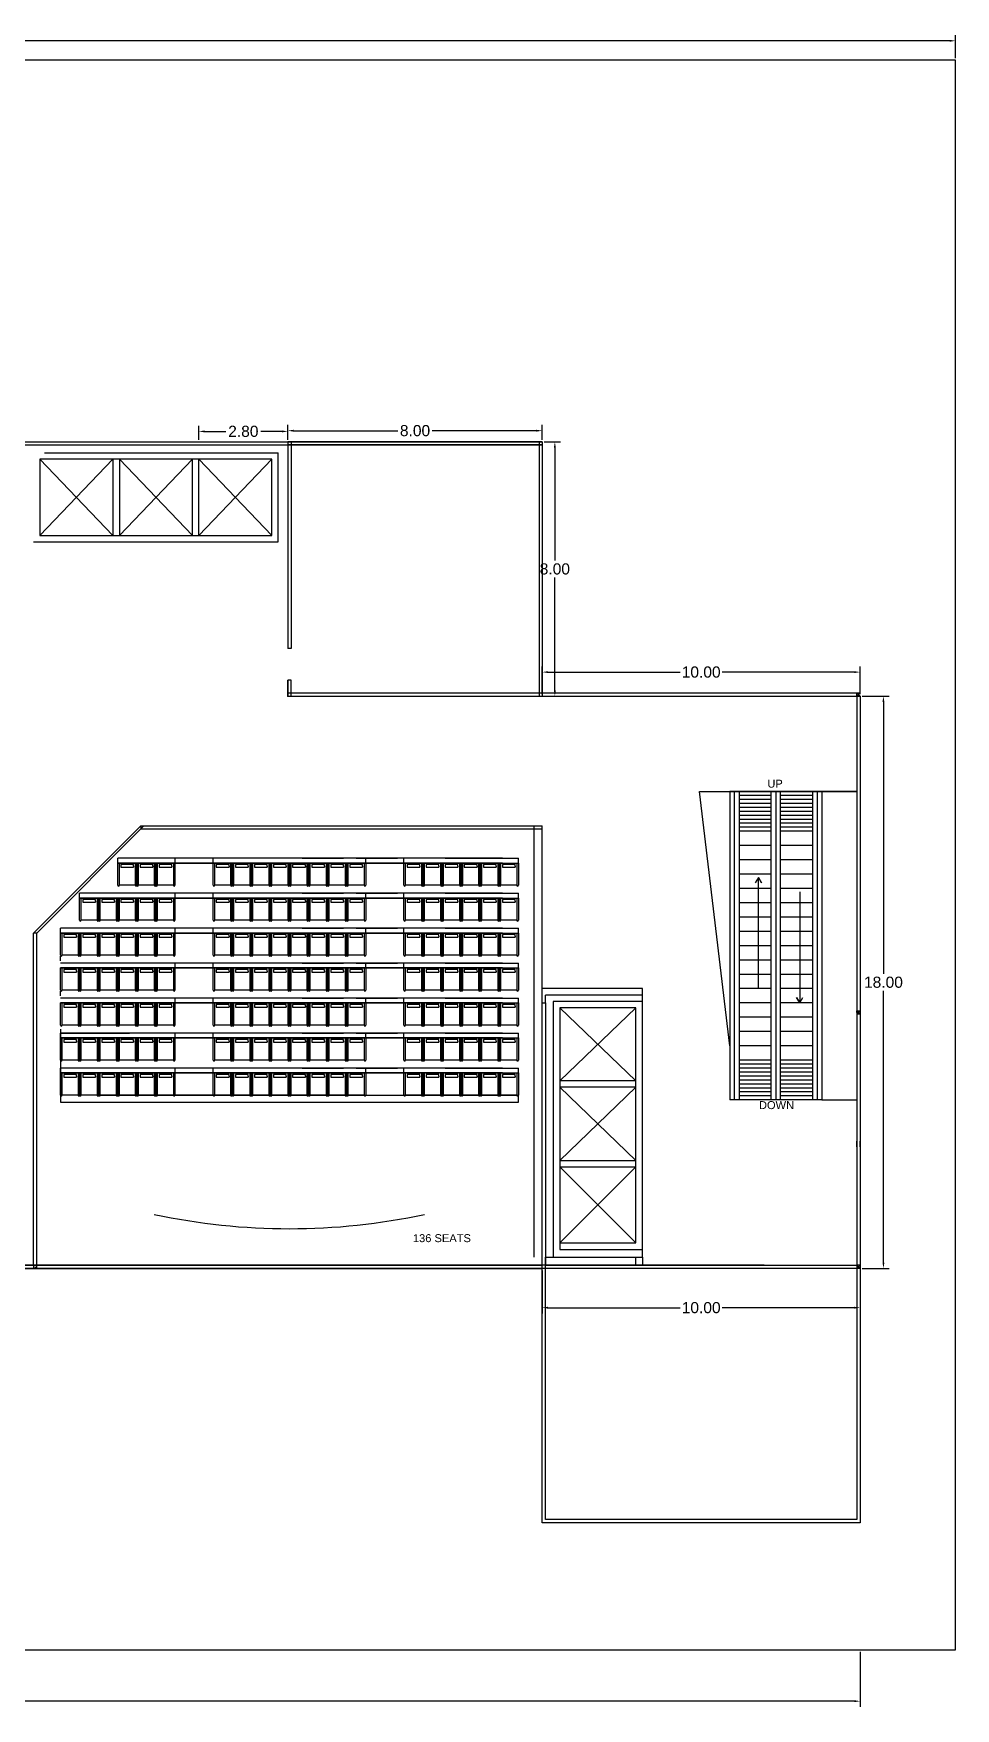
# Model space of a CAD drawing. Header units: metres. Extents: x 53 to 321, y 12 to 144.
# Drawn here: x 200.2 to 229.2, y 91.3 to 144 of the extents above; entities that cross this region are included whole.
import ezdxf

# ---------------------------------------------------------------- set-up
doc = ezdxf.new("R2010")
doc.units = ezdxf.units.M
doc.header["$MEASUREMENT"] = 0
for name, color, linetype in [('Dimensions', 50, 'Continuous'), ('Escalators', 130, 'Continuous'), ('Exterior', 7, 'Continuous'), ('Interior Boundaries', 252, 'Continuous'), ('Plot Boundary', 102, 'Continuous'), ('theater arrangements', 6, 'Continuous'), ('void', 211, 'Continuous')]:
    doc.layers.add(name, color=color, linetype=linetype)
doc.styles.get("Standard").update_dxf_attribs({"font": 'arial.ttf'})
doc.dimstyles.get("Standard").update_dxf_attribs({"dimtxt": 0.35, "dimasz": 0.18, "dimexe": 0.18, "dimexo": 0.0625, "dimgap": 0.09, "dimtad": 0, "dimtih": 1, "dimtoh": 1, "dimzin": 0, "dimdsep": 46, "dimtxsty": 'Standard', "dimcen": 0.5, "dimadec": 0, "dimazin": 0, "dimtfac": 1, "dimtofl": 0, "dimtmove": 0, "dimatfit": 3, "dimfxl": 1, "dimtolj": 1, "dimtzin": 0, "dimarcsym": 0})

# ---------------------------------------------------------------- blocks, each defined once
blk = doc.blocks.new('*D370')
at = {"layer": 'Defpoints', "color": 0, "transparency": 16777216}
for p in [(152.197, 93.173), (226.197, 93.173), (226.197, 91.562)]:
    blk.add_point(p, dxfattribs=at)
at = {"layer": 'Dimensions', "color": 0, "lineweight": -2, "transparency": 16777216}
for p, q in [((152.197, 93.111), (152.197, 91.382)), ((226.197, 93.111), (226.197, 91.382)), ((152.377, 91.562), (188.518, 91.562)), ((226.017, 91.562), (189.875, 91.562))]:
    blk.add_line(p, q, dxfattribs=at)
at = {"layer": 'Dimensions', "color": 0, "transparency": 16777216}
for points in [[(152.377, 91.592), (152.377, 91.532), (152.197, 91.562)], [(226.017, 91.592), (226.017, 91.532), (226.197, 91.562)]]:
    blk.add_solid(points, dxfattribs=at)
at = {"layer": 'Dimensions', "color": 0, "transparency": 16777216, "insert": (189.197, 91.562), "char_height": 0.35, "attachment_point": 5}
blk.add_mtext('\\A1;74.00', dxfattribs=at)
blk = doc.blocks.new('*D369')
at = {"layer": 'Defpoints', "color": 0, "transparency": 16777216}
for p in [(229.197, 143.785), (149.197, 143.173), (229.197, 143.173)]:
    blk.add_point(p, dxfattribs=at)
at = {"layer": 'Plot Boundary', "color": 0, "lineweight": -2, "transparency": 16777216}
for p, q in [((149.197, 143.236), (149.197, 143.965)), ((229.197, 143.236), (229.197, 143.965)), ((149.377, 143.785), (188.516, 143.785)), ((229.017, 143.785), (189.877, 143.785))]:
    blk.add_line(p, q, dxfattribs=at)
at = {"layer": 'Plot Boundary', "color": 0, "transparency": 16777216}
for points in [[(149.377, 143.815), (149.377, 143.755), (149.197, 143.785)], [(229.017, 143.815), (229.017, 143.755), (229.197, 143.785)]]:
    blk.add_solid(points, dxfattribs=at)
at = {"layer": 'Plot Boundary', "color": 0, "transparency": 16777216, "insert": (189.197, 143.785), "char_height": 0.35, "attachment_point": 5}
blk.add_mtext('\\A1;80.00', dxfattribs=at)
blk = doc.blocks.new('*D765')
at = {"layer": 'Defpoints', "color": 0, "transparency": 16777216}
for p in [(152.197, 93.173), (226.197, 93.173), (226.197, 91.562)]:
    blk.add_point(p, dxfattribs=at)
at = {"layer": 'Dimensions', "color": 0, "lineweight": -2, "transparency": 16777216}
for p, q in [((152.197, 93.111), (152.197, 91.382)), ((226.197, 93.111), (226.197, 91.382)), ((152.377, 91.562), (188.518, 91.562)), ((226.017, 91.562), (189.875, 91.562))]:
    blk.add_line(p, q, dxfattribs=at)
at = {"layer": 'Dimensions', "color": 0, "transparency": 16777216}
for points in [[(152.377, 91.592), (152.377, 91.532), (152.197, 91.562)], [(226.017, 91.592), (226.017, 91.532), (226.197, 91.562)]]:
    blk.add_solid(points, dxfattribs=at)
at = {"layer": 'Dimensions', "color": 0, "transparency": 16777216, "insert": (189.197, 91.562), "char_height": 0.35, "attachment_point": 5}
blk.add_mtext('\\A1;74.00', dxfattribs=at)
blk = doc.blocks.new('*D766')
at = {"layer": 'Defpoints', "color": 0, "transparency": 16777216}
for p in [(216.197, 105.173), (226.197, 105.173), (226.197, 103.938)]:
    blk.add_point(p, dxfattribs=at)
at = {"layer": 'Dimensions', "color": 0, "lineweight": -2, "transparency": 16777216}
for p, q in [((216.197, 105.111), (216.197, 103.758)), ((226.197, 105.111), (226.197, 103.758)), ((216.377, 103.938), (220.533, 103.938)), ((226.017, 103.938), (221.86, 103.938))]:
    blk.add_line(p, q, dxfattribs=at)
at = {"layer": 'Dimensions', "color": 0, "transparency": 16777216}
for points in [[(216.377, 103.968), (216.377, 103.908), (216.197, 103.938)], [(226.017, 103.968), (226.017, 103.908), (226.197, 103.938)]]:
    blk.add_solid(points, dxfattribs=at)
at = {"layer": 'Dimensions', "color": 0, "transparency": 16777216, "insert": (221.197, 103.938), "char_height": 0.35, "attachment_point": 5}
blk.add_mtext('\\A1;10.00', dxfattribs=at)
blk = doc.blocks.new('*D773')
at = {"layer": 'Defpoints', "color": 0, "transparency": 16777216}
for p in [(226.197, 123.173), (226.93, 123.173), (226.197, 105.173)]:
    blk.add_point(p, dxfattribs=at)
at = {"layer": 'Dimensions', "color": 0, "lineweight": -2, "transparency": 16777216}
for p, q in [((226.259, 123.173), (227.11, 123.173)), ((226.93, 122.993), (226.93, 114.442)), ((226.93, 105.353), (226.93, 113.905)), ((226.259, 105.173), (227.11, 105.173))]:
    blk.add_line(p, q, dxfattribs=at)
at = {"layer": 'Dimensions', "color": 0, "transparency": 16777216}
for points in [[(226.9, 122.993), (226.96, 122.993), (226.93, 123.173)], [(226.9, 105.353), (226.96, 105.353), (226.93, 105.173)]]:
    blk.add_solid(points, dxfattribs=at)
at = {"layer": 'Dimensions', "color": 0, "transparency": 16777216, "insert": (226.93, 114.173), "char_height": 0.35, "attachment_point": 5}
blk.add_mtext('\\A1;18.00', dxfattribs=at)
blk = doc.blocks.new('*D774')
at = {"layer": 'Defpoints', "color": 0, "transparency": 16777216}
for p in [(216.197, 123.929), (216.197, 123.173), (226.197, 123.173)]:
    blk.add_point(p, dxfattribs=at)
at = {"layer": 'Dimensions', "color": 0, "lineweight": -2, "transparency": 16777216}
for p, q in [((216.197, 123.236), (216.197, 124.109)), ((216.377, 123.929), (220.533, 123.929)), ((226.017, 123.929), (221.86, 123.929)), ((226.197, 123.236), (226.197, 124.109))]:
    blk.add_line(p, q, dxfattribs=at)
at = {"layer": 'Dimensions', "color": 0, "transparency": 16777216}
for points in [[(216.377, 123.959), (216.377, 123.899), (216.197, 123.929)], [(226.017, 123.959), (226.017, 123.899), (226.197, 123.929)]]:
    blk.add_solid(points, dxfattribs=at)
at = {"layer": 'Dimensions', "color": 0, "transparency": 16777216, "insert": (221.197, 123.929), "char_height": 0.35, "attachment_point": 5}
blk.add_mtext('\\A1;10.00', dxfattribs=at)
blk = doc.blocks.new('*D775')
at = {"layer": 'Defpoints', "color": 0, "transparency": 16777216}
for p in [(216.197, 131.173), (216.595, 131.173), (216.197, 123.173)]:
    blk.add_point(p, dxfattribs=at)
at = {"layer": 'Dimensions', "color": 0, "lineweight": -2, "transparency": 16777216}
for p, q in [((216.259, 131.173), (216.775, 131.173)), ((216.595, 130.993), (216.595, 127.442)), ((216.595, 123.353), (216.595, 126.905)), ((216.259, 123.173), (216.775, 123.173))]:
    blk.add_line(p, q, dxfattribs=at)
at = {"layer": 'Dimensions', "color": 0, "transparency": 16777216}
for points in [[(216.565, 130.993), (216.625, 130.993), (216.595, 131.173)], [(216.565, 123.353), (216.625, 123.353), (216.595, 123.173)]]:
    blk.add_solid(points, dxfattribs=at)
at = {"layer": 'Dimensions', "color": 0, "transparency": 16777216, "insert": (216.595, 127.173), "char_height": 0.35, "attachment_point": 5}
blk.add_mtext('\\A1;8.00', dxfattribs=at)
blk = doc.blocks.new('*D776')
at = {"layer": 'Defpoints', "color": 0, "transparency": 16777216}
for p in [(216.197, 131.522), (208.197, 131.173), (216.197, 131.173)]:
    blk.add_point(p, dxfattribs=at)
at = {"layer": 'Dimensions', "color": 0, "lineweight": -2, "transparency": 16777216}
for p, q in [((208.197, 131.236), (208.197, 131.702)), ((208.377, 131.522), (211.652, 131.522)), ((216.017, 131.522), (212.741, 131.522)), ((216.197, 131.236), (216.197, 131.702))]:
    blk.add_line(p, q, dxfattribs=at)
at = {"layer": 'Dimensions', "color": 0, "transparency": 16777216}
for points in [[(208.377, 131.552), (208.377, 131.492), (208.197, 131.522)], [(216.017, 131.552), (216.017, 131.492), (216.197, 131.522)]]:
    blk.add_solid(points, dxfattribs=at)
at = {"layer": 'Dimensions', "color": 0, "transparency": 16777216, "insert": (212.197, 131.522), "char_height": 0.35, "attachment_point": 5}
blk.add_mtext('\\A1;8.00', dxfattribs=at)
blk = doc.blocks.new('*D763')
at = {"layer": 'Defpoints', "color": 0, "transparency": 16777216}
for p in [(205.397, 131.5), (205.397, 131.173), (208.197, 131.173)]:
    blk.add_point(p, dxfattribs=at)
at = {"layer": 'Dimensions', "color": 0, "lineweight": -2, "transparency": 16777216}
for p, q in [((205.397, 131.236), (205.397, 131.68)), ((205.577, 131.5), (206.25, 131.5)), ((208.017, 131.5), (207.344, 131.5)), ((208.197, 131.236), (208.197, 131.68))]:
    blk.add_line(p, q, dxfattribs=at)
at = {"layer": 'Dimensions', "color": 0, "transparency": 16777216}
for points in [[(205.577, 131.53), (205.577, 131.47), (205.397, 131.5)], [(208.017, 131.53), (208.017, 131.47), (208.197, 131.5)]]:
    blk.add_solid(points, dxfattribs=at)
at = {"layer": 'Dimensions', "color": 0, "transparency": 16777216, "insert": (206.797, 131.5), "char_height": 0.35, "attachment_point": 5}
blk.add_mtext('\\A1;2.80', dxfattribs=at)
blk = doc.blocks.new('*D777')
at = {"layer": 'Defpoints', "color": 0, "transparency": 16777216}
for p in [(229.197, 143.785), (149.197, 143.173), (229.197, 143.173)]:
    blk.add_point(p, dxfattribs=at)
at = {"layer": 'Plot Boundary', "color": 0, "lineweight": -2, "transparency": 16777216}
for p, q in [((149.197, 143.236), (149.197, 143.965)), ((229.197, 143.236), (229.197, 143.965)), ((149.377, 143.785), (188.516, 143.785)), ((229.017, 143.785), (189.877, 143.785))]:
    blk.add_line(p, q, dxfattribs=at)
at = {"layer": 'Plot Boundary', "color": 0, "transparency": 16777216}
for points in [[(149.377, 143.815), (149.377, 143.755), (149.197, 143.785)], [(229.017, 143.815), (229.017, 143.755), (229.197, 143.785)]]:
    blk.add_solid(points, dxfattribs=at)
at = {"layer": 'Plot Boundary', "color": 0, "transparency": 16777216, "insert": (189.197, 143.785), "char_height": 0.35, "attachment_point": 5}
blk.add_mtext('\\A1;80.00', dxfattribs=at)
blk = doc.blocks.new('3 lift')
at = {"layer": 'Interior Boundaries'}
for p, q in [((-8.05, 0), (-8.05, -2.45)), ((-0.25, -2.6), (-0.25, 0)), ((-7.85, -0.2), (-5.55, -2.6)), ((-5.55, -0.2), (-7.85, -2.6)), ((-5.55, -0.2), (-5.55, -2.6)), ((-5.35, -0.2), (-5.35, -2.6)), ((-5.35, -0.2), (-5.35, -2.6)), ((-5.35, -0.2), (-3.05, -2.6)), ((-3.05, -0.2), (-5.35, -2.6)), ((-3.05, -2.6), (-3.05, -0.2)), ((-2.85, -2.6), (-2.85, -0.2)), ((-2.85, -2.6), (-0.45, -0.2)), ((-2.85, -0.2), (-0.45, -2.6)), ((-0.45, -2.6), (-0.25, -2.6)), ((-8.05, -2.8), (-2.85, -2.8))]:
    blk.add_line(p, q, dxfattribs=at)
blk.add_lwpolyline([(-8.05, 0), (-8.05, -2.8), (0, -2.8), (0, 0), (-8.05, 0)], dxfattribs=at)
blk.add_lwpolyline([(-7.85, -0.2), (-7.85, -2.6), (-0.45, -2.6), (-0.45, -0.2)], close=True, dxfattribs=at)
blk = doc.blocks.new('*U703')
at = {"layer": 'Escalators'}
blk.add_line((0, 0.5), (0, -0.5), dxfattribs=at)
blk = doc.blocks.new('*U704')
at = {"layer": 'Escalators', "color": 0, "linetype": 'ByBlock', "lineweight": -2, "transparency": 16777216}
for p in [(0, 1.3), (0.45, 1.3), (0.9, 1.3), (1.35, 1.3), (1.8, 1.3), (2.25, 1.3), (2.7, 1.3), (3.15, 1.3), (3.6, 1.3), (4.05, 1.3), (4.5, 1.3), (4.95, 1.3), (5.4, 1.3), (5.85, 1.3), (6.3, 1.3), (6.75, 1.3), (0, 0), (0.45, 0), (0.9, 0), (1.35, 0), (1.8, 0), (2.25, 0), (2.7, 0), (3.15, 0), (3.6, 0), (4.05, 0), (4.5, 0), (4.95, 0), (5.4, 0), (5.85, 0), (6.3, 0), (6.75, 0)]:
    blk.add_blockref('*U703', p, dxfattribs=at)
blk = doc.blocks.new('*U705')
at = {"layer": 'Escalators'}
blk.add_line((0, 0.5), (0, -0.5), dxfattribs=at)
blk = doc.blocks.new('*U706')
at = {"layer": 'Escalators', "color": 0, "linetype": 'ByBlock', "lineweight": -2, "transparency": 16777216}
for p in [(0, 1.3), (0.125, 1.3), (0.25, 1.3), (0.375, 1.3), (0.5, 1.3), (0.625, 1.3), (0.75, 1.3), (0.875, 1.3), (1, 1.3), (1.125, 1.3), (0, 0), (0.125, 0), (0.25, 0), (0.375, 0), (0.5, 0), (0.625, 0), (0.75, 0), (0.875, 0), (1, 0), (1.125, 0)]:
    blk.add_blockref('*U705', p, dxfattribs=at)
blk = doc.blocks.new('*U707')
at = {"layer": 'Escalators'}
blk.add_line((0, 0.5), (0, -0.5), dxfattribs=at)
blk = doc.blocks.new('*U708')
at = {"layer": 'Escalators', "color": 0, "linetype": 'ByBlock', "lineweight": -2, "transparency": 16777216}
for p in [(0, 1.3), (0.125, 1.3), (0.25, 1.3), (0.375, 1.3), (0.5, 1.3), (0.625, 1.3), (0.75, 1.3), (0.875, 1.3), (1, 1.3), (1.125, 1.3), (0, 0), (0.125, 0), (0.25, 0), (0.375, 0), (0.5, 0), (0.625, 0), (0.75, 0), (0.875, 0), (1, 0), (1.125, 0)]:
    blk.add_blockref('*U707', p, dxfattribs=at)
blk = doc.blocks.new('9.7m escalator')
at = {"layer": 'Dimensions'}
for p, q in [((0.9, -2.7), (0.8, -2.873)), ((0.9, -6.2), (0.9, -2.7)), ((0.9, -2.7), (1, -2.873)), ((1, -2.873), (0.9, -2.7)), ((2.2, -3.15), (2.2, -6.65)), ((2.2, -6.65), (2.1, -6.477)), ((2.1, -6.477), (2.2, -6.65)), ((2.2, -6.65), (2.3, -6.477))]:
    blk.add_line(p, q, dxfattribs=at)
at = {"layer": 'Escalators'}
for p, q in [((0.15, 0), (0, 0)), ((0.15, 0), (0, 0)), ((0, 0), (0, -9.7)), ((0.3, 0), (0.15, 0)), ((0.15, -9.7), (0.15, 0)), ((1.3, 0), (0.3, 0)), ((0.3, 0), (0.3, -9.7)), ((1.45, 0), (1.3, 0)), ((1.3, -9.7), (1.3, 0)), ((1.6, 0), (1.45, 0)), ((1.6, 0), (1.45, 0)), ((1.45, 0), (1.45, -9.7)), ((2.6, 0), (1.6, 0)), ((1.6, -9.7), (1.6, 0)), ((2.75, 0), (2.6, 0)), ((2.6, 0), (2.6, -1.25)), ((2.9, 0), (2.75, 0)), ((2.75, 0), (2.75, -1.25)), ((2.9, 0), (2.9, -1.25)), ((2.6, -1.25), (1.6, -1.25)), ((2.6, -1.25), (2.6, -8.45)), ((2.75, -1.25), (2.75, -8.45)), ((2.9, -1.25), (2.9, -8.45)), ((1.3, -8.45), (0.3, -8.45)), ((2.6, -8.45), (1.6, -8.45)), ((2.6, -8.45), (2.6, -9.7)), ((2.75, -8.45), (2.75, -9.7)), ((2.75, -8.45), (2.75, -9.7)), ((2.9, -8.45), (2.9, -9.7)), ((0.15, -9.7), (0, -9.7)), ((0.3, -9.7), (0.15, -9.7)), ((0.3, -9.7), (0.15, -9.7)), ((1.3, -9.7), (0.3, -9.7)), ((1.45, -9.7), (1.3, -9.7)), ((1.45, -9.7), (1.3, -9.7)), ((1.6, -9.7), (1.45, -9.7)), ((2.6, -9.7), (1.6, -9.7)), ((2.75, -9.7), (2.6, -9.7)), ((2.9, -9.7), (2.75, -9.7))]:
    blk.add_line(p, q, dxfattribs=at)
at = {"layer": 'Escalators', "rotation": 270}
for name, p in [('*U706', (0.8, 0)), ('*U704', (0.8, -1.25)), ('*U708', (0.8, -8.45))]:
    blk.add_blockref(name, p, dxfattribs=at)
at = {"layer": 'Escalators'}
for s, p in [('UP', (1.182, 0.122)), ('DOWN', (0.917, -9.988))]:
    blk.add_text(s, height=0.25, dxfattribs=at).set_placement(p)
blk = doc.blocks.new('seat')
at = {"layer": 'theater arrangements'}
for p, q in [((-0.7, 0.3), (0, 0.3)), ((-0.7, -0.25), (-0.7, 0.25)), ((-0.7, 0.25), (0, 0.25)), ((-0.05, 0.2), (-0.13, 0.2)), ((-0.13, 0.2), (-0.13, -0.2)), ((-0.05, -0.2), (-0.05, 0.2)), ((0, 0.3), (0, 0.25)), ((0, 0.25), (0, -0.25)), ((0, 0.25), (0, -0.3)), ((0, -0.25), (-0.7, -0.25)), ((0, -0.3), (-0.7, -0.3)), ((-0.1, -0.2), (-0.13, -0.2)), ((-0.1, -0.2), (-0.05, -0.2)), ((0, -0.25), (-0.05, -0.25))]:
    blk.add_line(p, q, dxfattribs=at)
for centre in [(-0.7, 0.275), (-0.7, -0.275)]:
    blk.add_arc(centre, 0.025, 90, 270, dxfattribs=at)

msp = doc.modelspace()

# ---------------------------------------------------------------- linework, layer by layer
at = {"layer": 'Dimensions'}
msp.add_point((208.197, 123.173), dxfattribs=at)
at = {"layer": 'Exterior'}
for p, q in [((152.197, 131.173), (216.197, 131.173)), ((152.197, 131.073), (216.197, 131.073)), ((200.547, 130.823), (207.897, 130.823)), ((207.897, 130.733), (207.897, 130.823)), ((207.897, 128.023), (207.897, 130.733)), ((216.197, 131.173), (208.197, 131.173)), ((208.197, 131.173), (208.197, 124.673)), ((208.197, 131.173), (208.197, 124.673)), ((208.197, 131.173), (208.197, 124.673)), ((216.197, 131.073), (208.197, 131.073)), ((208.297, 131.173), (208.297, 124.673)), ((216.097, 131.173), (216.097, 123.173)), ((216.197, 131.173), (216.197, 123.173)), ((200.397, 130.623), (202.697, 128.223)), ((202.697, 130.623), (200.397, 128.223)), ((202.697, 130.623), (202.697, 128.223)), ((202.897, 130.623), (202.897, 128.223)), ((202.897, 130.623), (202.897, 128.223)), ((202.897, 130.623), (205.197, 128.223)), ((205.197, 130.623), (202.897, 128.223)), ((207.697, 130.623), (205.197, 130.623)), ((205.397, 128.223), (205.397, 130.623)), ((205.397, 128.223), (207.697, 130.623)), ((207.697, 130.623), (205.397, 130.623)), ((205.397, 130.623), (207.697, 128.223)), ((207.697, 128.223), (207.697, 130.623)), ((200.197, 128.023), (205.397, 128.023)), ((205.197, 128.223), (207.697, 128.223)), ((205.397, 128.023), (207.897, 128.023)), ((208.297, 124.673), (208.197, 124.673)), ((208.197, 123.673), (208.197, 123.173)), ((208.197, 123.173), (208.197, 123.673)), ((208.197, 123.673), (208.197, 123.673)), ((208.297, 123.673), (208.197, 123.673)), ((208.297, 123.173), (208.297, 123.673)), ((208.197, 123.273), (216.197, 123.273)), ((208.197, 123.173), (216.197, 123.173)), ((216.197, 123.273), (226.197, 123.273)), ((216.197, 123.173), (226.197, 123.173)), ((226.097, 123.173), (226.097, 123.273)), ((226.097, 123.273), (226.197, 123.173)), ((226.097, 123.173), (226.197, 123.273)), ((226.097, 123.173), (226.097, 108.996)), ((226.197, 123.173), (226.097, 123.173)), ((226.197, 123.173), (226.197, 105.173)), ((200.197, 115.723), (203.572, 119.098)), ((200.297, 115.723), (203.672, 119.098)), ((203.572, 119.098), (216.197, 119.098)), ((203.572, 119.098), (203.572, 118.998)), ((215.947, 113.523), (215.947, 119.098)), ((216.197, 113.973), (216.197, 119.098)), ((203.572, 118.998), (216.197, 118.998)), ((200.197, 113.523), (200.197, 115.723)), ((200.297, 115.723), (200.197, 115.723)), ((200.297, 113.523), (200.297, 115.723)), ((219.347, 113.973), (216.197, 113.973)), ((216.197, 113.523), (216.197, 113.973)), ((219.347, 113.773), (219.347, 113.973)), ((200.197, 105.273), (200.197, 113.523)), ((200.297, 105.273), (200.297, 113.523)), ((215.947, 112.923), (215.947, 113.523)), ((216.197, 105.523), (216.197, 113.523)), ((216.197, 113.523), (216.297, 113.523)), ((219.347, 113.773), (216.297, 113.773)), ((216.297, 113.523), (216.297, 113.773)), ((216.297, 113.523), (216.297, 105.523)), ((219.347, 113.573), (219.347, 113.773)), ((226.097, 113.223), (226.097, 113.273)), ((226.097, 113.273), (226.197, 113.273)), ((226.197, 113.173), (226.097, 113.273)), ((226.097, 113.273), (226.097, 113.173)), ((226.097, 113.173), (226.197, 113.273)), ((226.197, 113.273), (226.197, 113.173)), ((226.197, 113.273), (226.197, 113.173)), ((215.947, 105.523), (215.947, 112.923)), ((226.197, 113.173), (226.097, 113.173)), ((226.097, 108.996), (226.097, 105.273)), ((216.297, 105.523), (219.347, 105.523)), ((219.147, 105.273), (219.147, 105.523)), ((219.347, 105.523), (219.347, 105.273)), ((176.197, 105.173), (216.197, 105.173)), ((223.183, 105.273), (196.197, 105.273)), ((226.197, 105.173), (196.197, 105.173)), ((199.097, 105.273), (216.197, 105.273)), ((200.297, 105.273), (200.197, 105.273)), ((200.197, 105.273), (200.197, 105.173)), ((200.247, 105.223), (200.247, 105.173)), ((200.247, 105.173), (200.297, 105.173)), ((200.297, 105.173), (200.297, 105.273)), ((226.097, 105.273), (226.097, 105.173)), ((226.197, 105.273), (226.097, 105.273)), ((226.097, 105.173), (226.197, 105.273)), ((226.197, 105.273), (226.097, 105.273)), ((226.097, 105.273), (226.197, 105.173))]:
    msp.add_line(p, q, dxfattribs=at)
msp.add_lwpolyline([(200.397, 130.623), (200.397, 128.223), (205.197, 128.223), (205.197, 130.623)], close=True, dxfattribs=at)
at = {"layer": 'Exterior', "color": 7, "true_color": 0xffffff}
for points in [[(226.197, 105.173), (226.197, 97.173), (216.197, 97.173), (216.197, 105.523)], [(226.097, 105.173), (226.097, 97.273), (216.297, 97.273), (216.297, 105.523)]]:
    msp.add_lwpolyline(points, dxfattribs=at)
at = {"layer": 'Exterior'}
for radius, start, end in [(3.949, 358.7239, 1.2602), (4.049, 358.7398, 1.2602), (3.949, 285, 285.1898)]:
    msp.add_arc((222.149, 109.084), radius, start, end, dxfattribs=at)
at = {"layer": 'Interior Boundaries'}
for p, q in [((216.197, 105.273), (216.197, 113.523)), ((216.197, 113.523), (216.297, 113.523)), ((216.297, 113.523), (216.297, 105.273))]:
    msp.add_line(p, q, dxfattribs=at)
at = {"layer": 'Plot Boundary'}
msp.add_lwpolyline([(149.197, 93.173), (229.197, 93.173), (229.197, 143.173), (149.197, 143.173), (149.197, 93.173)], dxfattribs=at)
msp.add_lwpolyline([(149.197, 93.173), (229.197, 93.173), (229.197, 143.173), (149.197, 143.173), (149.197, 93.173)], dxfattribs=at)
at = {"layer": 'theater arrangements'}
for p, q in [((204.747, 118.073), (202.847, 118.073)), ((202.847, 117.923), (202.847, 118.073)), ((205.847, 118.073), (204.647, 118.073)), ((204.647, 118.073), (204.647, 117.923)), ((213.247, 118.073), (205.847, 118.073)), ((205.847, 117.923), (205.847, 118.073)), ((205.847, 117.923), (205.847, 118.073)), ((214.947, 118.073), (207.047, 118.073)), ((209.297, 118.073), (208.647, 118.073)), ((208.647, 118.073), (209.947, 118.073)), ((210.997, 118.073), (210.347, 118.073)), ((210.347, 118.073), (211.647, 118.073)), ((210.647, 117.923), (210.647, 118.073)), ((211.847, 117.923), (211.847, 118.073)), ((213.147, 118.073), (215.447, 118.073)), ((214.947, 118.073), (215.447, 118.073)), ((215.447, 117.923), (215.447, 118.073)), ((204.747, 117.923), (202.847, 117.923)), ((205.847, 117.923), (204.647, 117.923)), ((204.647, 117.923), (205.847, 117.923)), ((213.247, 117.923), (205.847, 117.923)), ((214.947, 117.923), (207.047, 117.923)), ((208.947, 117.923), (210.247, 117.923)), ((210.647, 117.923), (211.947, 117.923)), ((213.147, 117.923), (215.447, 117.923)), ((204.747, 116.973), (201.647, 116.973)), ((201.647, 116.823), (201.647, 116.973)), ((205.847, 116.973), (204.647, 116.973)), ((204.647, 116.973), (204.647, 116.823)), ((213.247, 116.973), (205.847, 116.973)), ((207.047, 116.973), (205.847, 116.973)), ((205.847, 116.823), (205.847, 116.973)), ((205.847, 116.823), (205.847, 116.973)), ((214.947, 116.973), (207.047, 116.973)), ((209.297, 116.973), (208.647, 116.973)), ((208.647, 116.973), (209.947, 116.973)), ((210.997, 116.973), (210.347, 116.973)), ((210.347, 116.973), (211.647, 116.973)), ((210.647, 116.823), (210.647, 116.973)), ((211.847, 116.823), (211.847, 116.973)), ((213.147, 116.973), (215.447, 116.973)), ((214.947, 116.973), (215.447, 116.973)), ((215.447, 116.823), (215.447, 116.973)), ((204.747, 116.823), (201.647, 116.823)), ((205.847, 116.823), (204.647, 116.823)), ((204.647, 116.823), (205.847, 116.823)), ((213.247, 116.823), (205.847, 116.823)), ((214.947, 116.823), (207.047, 116.823)), ((208.947, 116.823), (210.247, 116.823)), ((210.647, 116.823), (211.947, 116.823)), ((213.147, 116.823), (215.447, 116.823)), ((204.747, 115.873), (201.047, 115.873)), ((201.047, 115.723), (201.047, 115.873)), ((204.747, 115.723), (201.047, 115.723)), ((205.847, 115.873), (204.647, 115.873)), ((204.647, 115.873), (204.647, 115.723)), ((205.847, 115.723), (204.647, 115.723)), ((204.647, 115.723), (205.847, 115.723)), ((213.247, 115.873), (205.847, 115.873)), ((207.047, 115.873), (205.847, 115.873)), ((205.847, 115.723), (205.847, 115.873)), ((205.847, 115.723), (205.847, 115.873)), ((213.247, 115.723), (205.847, 115.723)), ((214.947, 115.873), (207.047, 115.873)), ((214.947, 115.723), (207.047, 115.723)), ((209.297, 115.873), (208.647, 115.873)), ((208.647, 115.873), (209.947, 115.873)), ((208.947, 115.723), (210.247, 115.723)), ((210.997, 115.873), (210.347, 115.873)), ((210.347, 115.873), (211.647, 115.873)), ((210.647, 115.723), (210.647, 115.873)), ((210.647, 115.723), (211.947, 115.723)), ((211.847, 115.723), (211.847, 115.873)), ((213.147, 115.873), (215.447, 115.873)), ((213.147, 115.723), (215.447, 115.723)), ((214.947, 115.873), (215.447, 115.873)), ((215.447, 115.723), (215.447, 115.873)), ((201.047, 114.848), (201.047, 114.998)), ((204.747, 114.773), (201.047, 114.773)), ((204.747, 114.623), (201.047, 114.623)), ((205.847, 114.773), (204.647, 114.773)), ((204.647, 114.773), (204.647, 114.623)), ((205.847, 114.623), (204.647, 114.623)), ((204.647, 114.623), (205.847, 114.623)), ((213.247, 114.773), (205.847, 114.773)), ((207.047, 114.773), (205.847, 114.773)), ((205.847, 114.623), (205.847, 114.773)), ((205.847, 114.623), (205.847, 114.773)), ((213.247, 114.623), (205.847, 114.623)), ((214.947, 114.773), (207.047, 114.773)), ((214.947, 114.623), (207.047, 114.623)), ((209.297, 114.773), (208.647, 114.773)), ((208.647, 114.773), (209.947, 114.773)), ((208.947, 114.623), (210.247, 114.623)), ((210.997, 114.773), (210.347, 114.773)), ((210.347, 114.773), (211.647, 114.773)), ((210.647, 114.623), (210.647, 114.773)), ((210.647, 114.623), (211.947, 114.623)), ((211.847, 114.623), (211.847, 114.773)), ((213.147, 114.773), (215.447, 114.773)), ((213.147, 114.623), (215.447, 114.623)), ((214.947, 114.773), (215.447, 114.773)), ((215.447, 114.623), (215.447, 114.773)), ((201.047, 113.748), (201.047, 113.898)), ((204.747, 113.673), (201.047, 113.673)), ((204.747, 113.523), (201.047, 113.523)), ((205.847, 113.673), (204.647, 113.673)), ((204.647, 113.673), (204.647, 113.523)), ((205.847, 113.523), (204.647, 113.523)), ((204.647, 113.523), (205.847, 113.523)), ((213.247, 113.673), (205.847, 113.673)), ((207.047, 113.673), (205.847, 113.673)), ((205.847, 113.523), (205.847, 113.673)), ((205.847, 113.523), (205.847, 113.673)), ((213.247, 113.523), (205.847, 113.523)), ((214.947, 113.673), (207.047, 113.673)), ((214.947, 113.523), (207.047, 113.523)), ((209.297, 113.673), (208.647, 113.673)), ((208.647, 113.673), (209.947, 113.673)), ((208.947, 113.523), (210.247, 113.523)), ((210.997, 113.673), (210.347, 113.673)), ((210.347, 113.673), (211.647, 113.673)), ((210.647, 113.523), (210.647, 113.673)), ((210.647, 113.523), (211.947, 113.523)), ((211.847, 113.523), (211.847, 113.673)), ((213.147, 113.673), (215.447, 113.673)), ((213.147, 113.523), (215.447, 113.523)), ((214.947, 113.673), (215.447, 113.673)), ((215.447, 113.523), (215.447, 113.673)), ((201.047, 112.698), (201.047, 110.398)), ((201.047, 112.573), (203.22, 112.573)), ((204.747, 112.573), (201.047, 112.573)), ((201.047, 112.423), (201.047, 112.573)), ((204.747, 112.423), (201.047, 112.423)), ((205.847, 112.573), (204.647, 112.573)), ((204.647, 112.573), (204.647, 112.423)), ((205.847, 112.423), (204.647, 112.423)), ((204.647, 112.423), (205.847, 112.423)), ((213.247, 112.573), (205.847, 112.573)), ((207.047, 112.573), (205.847, 112.573)), ((205.847, 112.423), (205.847, 112.573)), ((205.847, 112.423), (205.847, 112.573)), ((213.247, 112.423), (205.847, 112.423)), ((214.947, 112.573), (207.047, 112.573)), ((214.947, 112.423), (207.047, 112.423)), ((209.297, 112.573), (208.647, 112.573)), ((208.647, 112.573), (209.947, 112.573)), ((208.947, 112.423), (210.247, 112.423)), ((210.997, 112.573), (210.347, 112.573)), ((210.347, 112.573), (211.647, 112.573)), ((210.647, 112.423), (210.647, 112.573)), ((210.647, 112.423), (211.947, 112.423)), ((211.847, 112.423), (211.847, 112.573)), ((213.147, 112.573), (215.447, 112.573)), ((213.147, 112.423), (215.447, 112.423)), ((214.947, 112.573), (215.447, 112.573)), ((215.447, 112.423), (215.447, 112.573)), ((201.047, 111.473), (201.047, 110.398)), ((204.747, 111.473), (201.047, 111.473)), ((201.047, 111.323), (201.047, 111.473)), ((204.747, 111.323), (201.047, 111.323)), ((205.847, 111.473), (204.647, 111.473)), ((204.647, 111.473), (204.647, 111.323)), ((205.847, 111.323), (204.647, 111.323)), ((204.647, 111.323), (205.847, 111.323)), ((213.247, 111.473), (205.847, 111.473)), ((207.047, 111.473), (205.847, 111.473)), ((205.847, 111.323), (205.847, 111.473)), ((205.847, 111.323), (205.847, 111.473)), ((213.247, 111.323), (205.847, 111.323)), ((214.947, 111.473), (207.047, 111.473)), ((214.947, 111.323), (207.047, 111.323)), ((209.297, 111.473), (208.647, 111.473)), ((208.647, 111.473), (209.947, 111.473)), ((208.947, 111.323), (210.247, 111.323)), ((210.997, 111.473), (210.347, 111.473)), ((210.347, 111.473), (211.647, 111.473)), ((210.647, 111.323), (210.647, 111.473)), ((210.647, 111.323), (211.947, 111.323)), ((211.847, 111.323), (211.847, 111.473)), ((213.147, 111.473), (215.447, 111.473)), ((213.147, 111.323), (215.447, 111.323)), ((214.947, 111.473), (215.447, 111.473)), ((215.447, 111.323), (215.447, 111.473)), ((202.288, 110.623), (201.047, 110.623)), ((201.047, 110.398), (215.447, 110.398)), ((208.247, 110.623), (202.288, 110.623)), ((202.288, 110.623), (214.756, 110.623)), ((214.756, 110.623), (215.447, 110.623)), ((215.447, 110.398), (215.447, 110.623))]:
    msp.add_line(p, q, dxfattribs=at)
msp.add_arc((208.247, 126.737), 20.314, 257.9234, 282.0766, dxfattribs=at)
at = {"layer": 'void'}
for p, q in [((221.147, 120.173), (226.097, 120.173)), ((222.097, 112.173), (221.147, 120.173)), ((226.097, 120.173), (222.097, 120.173)), ((222.097, 120.173), (222.097, 119.477)), ((224.997, 110.473), (226.097, 110.473)), ((216.297, 105.173), (216.297, 105.273)), ((216.297, 105.273), (226.097, 105.273)), ((226.097, 105.173), (216.297, 105.173)), ((226.097, 105.273), (226.097, 105.173))]:
    msp.add_line(p, q, dxfattribs=at)

# ---------------------------------------------------------------- block references
at = {"layer": 'Exterior', "rotation": 270}
msp.add_blockref('3 lift', (219.347, 105.523), dxfattribs=at)
at = {"layer": 'theater arrangements', "rotation": 90}
for p in [(203.147, 117.923), (203.747, 117.923), (204.347, 117.923), (206.147, 117.923), (206.747, 117.923), (207.347, 117.923), (207.947, 117.923), (208.547, 117.923), (209.147, 117.923), (209.747, 117.923), (210.347, 117.923), (212.147, 117.923), (212.747, 117.923), (213.347, 117.923), (213.947, 117.923), (214.547, 117.923), (215.147, 117.923), (201.947, 116.823), (202.547, 116.823), (203.147, 116.823), (203.747, 116.823), (204.347, 116.823), (206.147, 116.823), (206.747, 116.823), (207.347, 116.823), (207.947, 116.823), (208.547, 116.823), (209.147, 116.823), (209.747, 116.823), (210.347, 116.823), (212.147, 116.823), (212.747, 116.823), (213.347, 116.823), (213.947, 116.823), (214.547, 116.823), (215.147, 116.823), (201.347, 115.723), (201.947, 115.723), (202.547, 115.723), (203.147, 115.723), (203.747, 115.723), (204.347, 115.723), (206.147, 115.723), (206.747, 115.723), (207.347, 115.723), (207.947, 115.723), (208.547, 115.723), (209.147, 115.723), (209.747, 115.723), (210.347, 115.723), (212.147, 115.723), (212.747, 115.723), (213.347, 115.723), (213.947, 115.723), (214.547, 115.723), (215.147, 115.723), (201.347, 114.623), (201.947, 114.623), (202.547, 114.623), (203.147, 114.623), (203.747, 114.623), (204.347, 114.623), (206.147, 114.623), (206.747, 114.623), (207.347, 114.623), (207.947, 114.623), (208.547, 114.623), (209.147, 114.623), (209.747, 114.623), (210.347, 114.623), (212.147, 114.623), (212.747, 114.623), (213.347, 114.623), (213.947, 114.623), (214.547, 114.623), (215.147, 114.623), (201.347, 113.523), (201.947, 113.523), (202.547, 113.523), (203.147, 113.523), (203.747, 113.523), (204.347, 113.523), (206.147, 113.523), (206.747, 113.523), (207.347, 113.523), (207.947, 113.523), (208.547, 113.523), (209.147, 113.523), (209.747, 113.523), (210.347, 113.523), (212.147, 113.523), (212.747, 113.523), (213.347, 113.523), (213.947, 113.523), (214.547, 113.523), (215.147, 113.523), (201.347, 112.423), (201.947, 112.423), (202.547, 112.423), (203.147, 112.423), (203.747, 112.423), (204.347, 112.423), (206.147, 112.423), (206.747, 112.423), (207.347, 112.423), (207.947, 112.423), (208.547, 112.423), (209.147, 112.423), (209.747, 112.423), (210.347, 112.423), (212.147, 112.423), (212.747, 112.423), (213.347, 112.423), (213.947, 112.423), (214.547, 112.423), (215.147, 112.423), (201.347, 111.323), (201.947, 111.323), (202.547, 111.323), (203.147, 111.323), (203.747, 111.323), (204.347, 111.323), (206.147, 111.323), (206.747, 111.323), (207.347, 111.323), (207.947, 111.323), (208.547, 111.323), (209.147, 111.323), (209.747, 111.323), (210.347, 111.323), (212.147, 111.323), (212.747, 111.323), (213.347, 111.323), (213.947, 111.323), (214.547, 111.323), (215.147, 111.323)]:
    msp.add_blockref('seat', p, dxfattribs=at)
at = {"layer": 'void'}
msp.add_blockref('9.7m escalator', (222.097, 120.173), dxfattribs=at)

# ---------------------------------------------------------------- texts
at = {"layer": 'theater arrangements'}
msp.add_text('136 SEATS', height=0.25, dxfattribs=at).set_placement((212.13, 106))

# ---------------------------------------------------------------- dimensions: what is measured, and where the dimension line sits
at = {"layer": 'Dimensions'}
for base, p1, p2, picture, middle in [((205.397, 131.5), (208.197, 131.173), (205.397, 131.173), '*D763', (206.797, 131.5)), ((216.197, 131.522), (208.197, 131.173), (216.197, 131.173), '*D776', (212.197, 131.522)), ((216.197, 123.929), (226.197, 123.173), (216.197, 123.173), '*D774', (221.197, 123.929)), ((226.197, 103.938), (216.197, 105.173), (226.197, 105.173), '*D766', (221.197, 103.938)), ((226.197, 91.562), (152.197, 93.173), (226.197, 93.173), '*D370', (189.197, 91.562)), ((226.197, 91.562), (152.197, 93.173), (226.197, 93.173), '*D765', (189.197, 91.562))]:
    dim = msp.add_linear_dim(base=base, p1=p1, p2=p2, dimstyle='Standard', dxfattribs=at)
    dim.commit()
    dim.dimension.update_dxf_attribs({"geometry": picture, "text_midpoint": middle})
for base, p1, p2, picture, middle in [((216.595, 131.173), (216.197, 123.173), (216.197, 131.173), '*D775', (216.595, 127.173)), ((226.93, 123.173), (226.197, 105.173), (226.197, 123.173), '*D773', (226.93, 114.173))]:
    dim = msp.add_linear_dim(base=base, p1=p1, p2=p2, angle=90, dimstyle='Standard', dxfattribs=at)
    dim.commit()
    dim.dimension.update_dxf_attribs({"geometry": picture, "text_midpoint": middle})
at = {"layer": 'Plot Boundary'}
for picture in ['*D369', '*D777']:
    dim = msp.add_linear_dim(base=(229.197, 143.785), p1=(149.197, 143.173), p2=(229.197, 143.173), dimstyle='Standard', dxfattribs=at)
    dim.commit()
    dim.dimension.update_dxf_attribs({"geometry": picture, "text_midpoint": (189.197, 143.785)})

doc.saveas('drawing.dxf')
